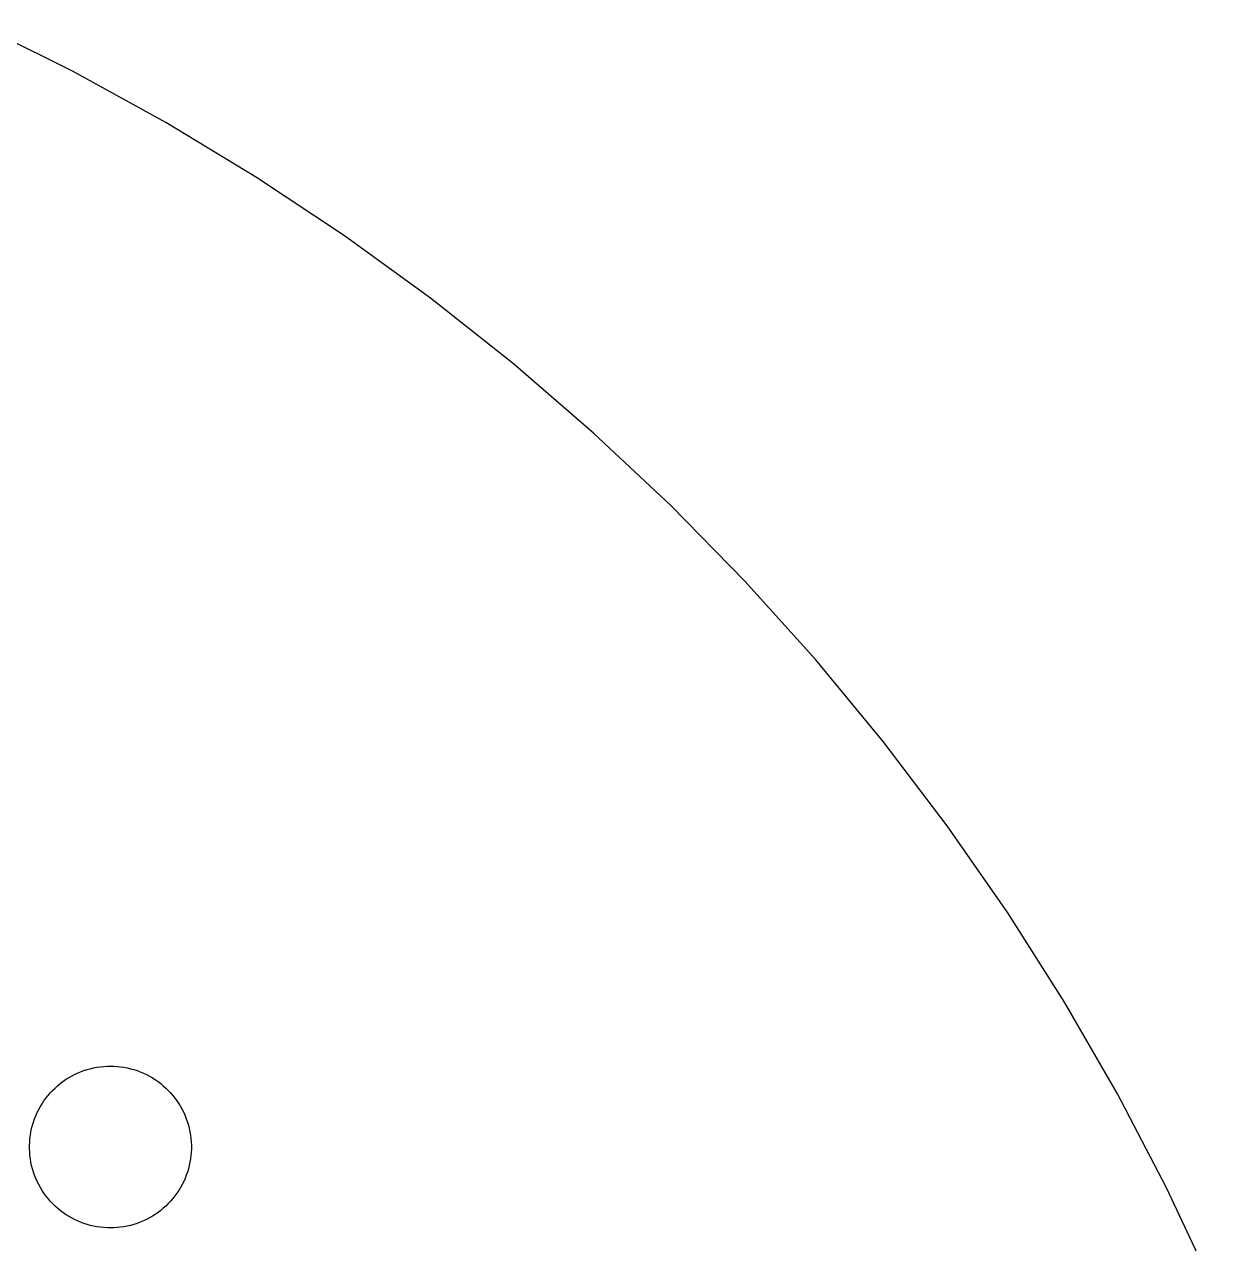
# Model space of a CAD drawing. Header units: metres. Extents: x -102 to 102, y -50 to 50.
# Drawn here: x -29.8 to -6.32, y 21.13 to 45.24 of the extents above; entities that cross this region are included whole.
import ezdxf

# ---------------------------------------------------------------- set-up
doc = ezdxf.new("R2010")
doc.units = ezdxf.units.M

msp = doc.modelspace()

# ---------------------------------------------------------------- linework, layer by layer
for p, q in [((-28.8352, 44.3102), (-30.711, 45.2413)), ((-27, 43.3013), (-28.8352, 44.3102)), ((-25.2087, 42.2164), (-27, 43.3013)), ((-23.4643, 41.0574), (-25.2087, 42.2164)), ((-21.7701, 39.8265), (-23.4643, 41.0574)), ((-20.1288, 38.5257), (-21.7701, 39.8265)), ((-18.5435, 37.1572), (-20.1288, 38.5257)), ((-17.0168, 35.7236), (-18.5435, 37.1572)), ((-15.5516, 34.2273), (-17.0168, 35.7236)), ((-14.1503, 32.671), (-15.5516, 34.2273)), ((-12.8153, 31.0574), (-14.1503, 32.671)), ((-11.5492, 29.3893), (-12.8153, 31.0574)), ((-10.3539, 27.6696), (-11.5492, 29.3893)), ((-9.2318, 25.9013), (-10.3539, 27.6696)), ((-8.18468, 24.0877), (-9.2318, 25.9013)), ((-28.4928, 24.5885), (-28.4276, 24.6039)), ((-28.4276, 24.6039), (-28.3618, 24.6164)), ((-28.3618, 24.6164), (-28.2955, 24.6262)), ((-28.2955, 24.6262), (-28.2288, 24.6332)), ((-28.2288, 24.6332), (-28.1619, 24.6374)), ((-28.1619, 24.6374), (-28.0949, 24.6388)), ((-28.0949, 24.6388), (-28.0279, 24.6374)), ((-28.0279, 24.6374), (-27.9611, 24.6332)), ((-27.9611, 24.6332), (-27.8944, 24.6262)), ((-27.8944, 24.6262), (-27.8281, 24.6164)), ((-27.8281, 24.6164), (-27.7623, 24.6039)), ((-27.7623, 24.6039), (-27.697, 24.5885)), ((-29.0354, 24.3333), (-28.9804, 24.3715)), ((-28.9804, 24.3715), (-28.9238, 24.4074)), ((-28.9238, 24.4074), (-28.8657, 24.4409)), ((-28.8657, 24.4409), (-28.8064, 24.472)), ((-28.8064, 24.472), (-28.7457, 24.5005)), ((-28.7457, 24.5005), (-28.6839, 24.5265)), ((-28.6839, 24.5265), (-28.6211, 24.5498)), ((-28.6211, 24.5498), (-28.5574, 24.5705)), ((-28.5574, 24.5705), (-28.4928, 24.5885)), ((-27.697, 24.5885), (-27.6325, 24.5705)), ((-27.6325, 24.5705), (-27.5688, 24.5498)), ((-27.5688, 24.5498), (-27.5059, 24.5265)), ((-27.5059, 24.5265), (-27.4442, 24.5005)), ((-27.4442, 24.5005), (-27.3835, 24.472)), ((-27.3835, 24.472), (-27.3241, 24.4409)), ((-27.3241, 24.4409), (-27.2661, 24.4074)), ((-27.2661, 24.4074), (-27.2095, 24.3715)), ((-27.2095, 24.3715), (-27.1545, 24.3333)), ((-29.284, 24.1094), (-29.2381, 24.1583)), ((-29.2381, 24.1583), (-29.1902, 24.2052)), ((-29.1902, 24.2052), (-29.1404, 24.25)), ((-29.1404, 24.25), (-29.0888, 24.2927)), ((-29.0888, 24.2927), (-29.0354, 24.3333)), ((-27.1545, 24.3333), (-27.1011, 24.2927)), ((-27.1011, 24.2927), (-27.0495, 24.25)), ((-27.0495, 24.25), (-26.9997, 24.2052)), ((-26.9997, 24.2052), (-26.9518, 24.1583)), ((-26.9518, 24.1583), (-26.9059, 24.1094)), ((-29.4806, 23.8388), (-29.4459, 23.8961)), ((-29.4459, 23.8961), (-29.4088, 23.952)), ((-29.4088, 23.952), (-29.3694, 24.0062)), ((-29.3694, 24.0062), (-29.3278, 24.0587)), ((-29.3278, 24.0587), (-29.284, 24.1094)), ((-26.9059, 24.1094), (-26.8621, 24.0587)), ((-26.8621, 24.0587), (-26.8205, 24.0062)), ((-26.8205, 24.0062), (-26.7811, 23.952)), ((-26.7811, 23.952), (-26.744, 23.8961)), ((-26.744, 23.8961), (-26.7093, 23.8388)), ((-7.21442, 22.2318), (-8.18468, 24.0877)), ((-29.5946, 23.5965), (-29.5699, 23.6588)), ((-29.5699, 23.6588), (-29.5427, 23.7201)), ((-29.5427, 23.7201), (-29.5129, 23.7801)), ((-29.5129, 23.7801), (-29.4806, 23.8388)), ((-26.7093, 23.8388), (-26.677, 23.7801)), ((-26.677, 23.7801), (-26.6472, 23.7201)), ((-26.6472, 23.7201), (-26.6199, 23.6588)), ((-26.6199, 23.6588), (-26.5953, 23.5965)), ((-29.6666, 23.3386), (-29.6527, 23.4042)), ((-29.6527, 23.4042), (-29.636, 23.4691)), ((-29.636, 23.4691), (-29.6166, 23.5332)), ((-29.6166, 23.5332), (-29.5946, 23.5965)), ((-26.5953, 23.5965), (-26.5732, 23.5332)), ((-26.5732, 23.5332), (-26.5539, 23.4691)), ((-26.5539, 23.4691), (-26.5372, 23.4042)), ((-26.5372, 23.4042), (-26.5233, 23.3386)), ((-29.6918, 23.1393), (-29.6862, 23.2061)), ((-29.6862, 23.2061), (-29.6778, 23.2726)), ((-29.6778, 23.2726), (-29.6666, 23.3386)), ((-26.5233, 23.3386), (-26.5121, 23.2726)), ((-26.5121, 23.2726), (-26.5037, 23.2061)), ((-26.5037, 23.2061), (-26.4981, 23.1393)), ((-29.6946, 23.0723), (-29.6918, 23.1393)), ((-29.6946, 23.0053), (-29.6946, 23.0723)), ((-29.6918, 22.9384), (-29.6946, 23.0053)), ((-29.6862, 22.8716), (-29.6918, 22.9384)), ((-26.4981, 22.9384), (-26.5037, 22.8716)), ((-26.4981, 23.1393), (-26.4953, 23.0723)), ((-26.4953, 23.0053), (-26.4981, 22.9384)), ((-26.4953, 23.0723), (-26.4953, 23.0053)), ((-29.6778, 22.8051), (-29.6862, 22.8716)), ((-29.6666, 22.739), (-29.6778, 22.8051)), ((-29.6527, 22.6735), (-29.6666, 22.739)), ((-29.636, 22.6086), (-29.6527, 22.6735)), ((-26.5372, 22.6735), (-26.5539, 22.6086)), ((-26.5233, 22.739), (-26.5372, 22.6735)), ((-26.5121, 22.8051), (-26.5233, 22.739)), ((-26.5037, 22.8716), (-26.5121, 22.8051)), ((-29.6166, 22.5444), (-29.636, 22.6086)), ((-29.5946, 22.4811), (-29.6166, 22.5444)), ((-29.5699, 22.4188), (-29.5946, 22.4811)), ((-26.5953, 22.4811), (-26.6199, 22.4188)), ((-26.5732, 22.5444), (-26.5953, 22.4811)), ((-26.5539, 22.6086), (-26.5732, 22.5444)), ((-29.5427, 22.3576), (-29.5699, 22.4188)), ((-29.5129, 22.2975), (-29.5427, 22.3576)), ((-29.4806, 22.2388), (-29.5129, 22.2975)), ((-29.4459, 22.1815), (-29.4806, 22.2388)), ((-26.7093, 22.2388), (-26.744, 22.1815)), ((-26.677, 22.2975), (-26.7093, 22.2388)), ((-26.6472, 22.3576), (-26.677, 22.2975)), ((-26.6199, 22.4188), (-26.6472, 22.3576)), ((-6.32274, 20.3368), (-7.21442, 22.2318)), ((-29.4088, 22.1257), (-29.4459, 22.1815)), ((-29.3694, 22.0715), (-29.4088, 22.1257)), ((-29.3278, 22.0189), (-29.3694, 22.0715)), ((-29.284, 21.9682), (-29.3278, 22.0189)), ((-29.2381, 21.9194), (-29.284, 21.9682)), ((-26.9059, 21.9682), (-26.9518, 21.9194)), ((-26.8621, 22.0189), (-26.9059, 21.9682)), ((-26.8205, 22.0715), (-26.8621, 22.0189)), ((-26.7811, 22.1257), (-26.8205, 22.0715)), ((-26.744, 22.1815), (-26.7811, 22.1257)), ((-29.1902, 21.8725), (-29.2381, 21.9194)), ((-29.1404, 21.8276), (-29.1902, 21.8725)), ((-29.0888, 21.7849), (-29.1404, 21.8276)), ((-29.0354, 21.7444), (-29.0888, 21.7849)), ((-28.9804, 21.7061), (-29.0354, 21.7444)), ((-28.9238, 21.6702), (-28.9804, 21.7061)), ((-27.2095, 21.7061), (-27.2661, 21.6702)), ((-27.1545, 21.7444), (-27.2095, 21.7061)), ((-27.1011, 21.7849), (-27.1545, 21.7444)), ((-27.0495, 21.8276), (-27.1011, 21.7849)), ((-26.9997, 21.8725), (-27.0495, 21.8276)), ((-26.9518, 21.9194), (-26.9997, 21.8725)), ((-28.8657, 21.6367), (-28.9238, 21.6702)), ((-28.8064, 21.6057), (-28.8657, 21.6367)), ((-28.7457, 21.5771), (-28.8064, 21.6057)), ((-28.6839, 21.5512), (-28.7457, 21.5771)), ((-28.6211, 21.5278), (-28.6839, 21.5512)), ((-28.5574, 21.5071), (-28.6211, 21.5278)), ((-28.4928, 21.4891), (-28.5574, 21.5071)), ((-28.4276, 21.4738), (-28.4928, 21.4891)), ((-28.3618, 21.4612), (-28.4276, 21.4738)), ((-28.2955, 21.4514), (-28.3618, 21.4612)), ((-27.8281, 21.4612), (-27.8944, 21.4514)), ((-27.7623, 21.4738), (-27.8281, 21.4612)), ((-27.697, 21.4891), (-27.7623, 21.4738)), ((-27.6325, 21.5071), (-27.697, 21.4891)), ((-27.5688, 21.5278), (-27.6325, 21.5071)), ((-27.5059, 21.5512), (-27.5688, 21.5278)), ((-27.4442, 21.5771), (-27.5059, 21.5512)), ((-27.3835, 21.6057), (-27.4442, 21.5771)), ((-27.3241, 21.6367), (-27.3835, 21.6057)), ((-27.2661, 21.6702), (-27.3241, 21.6367)), ((-28.2288, 21.4444), (-28.2955, 21.4514)), ((-28.1619, 21.4402), (-28.2288, 21.4444)), ((-28.0949, 21.4388), (-28.1619, 21.4402)), ((-28.0279, 21.4402), (-28.0949, 21.4388)), ((-27.9611, 21.4444), (-28.0279, 21.4402)), ((-27.8944, 21.4514), (-27.9611, 21.4444))]:
    msp.add_line(p, q)

doc.saveas('drawing.dxf')
